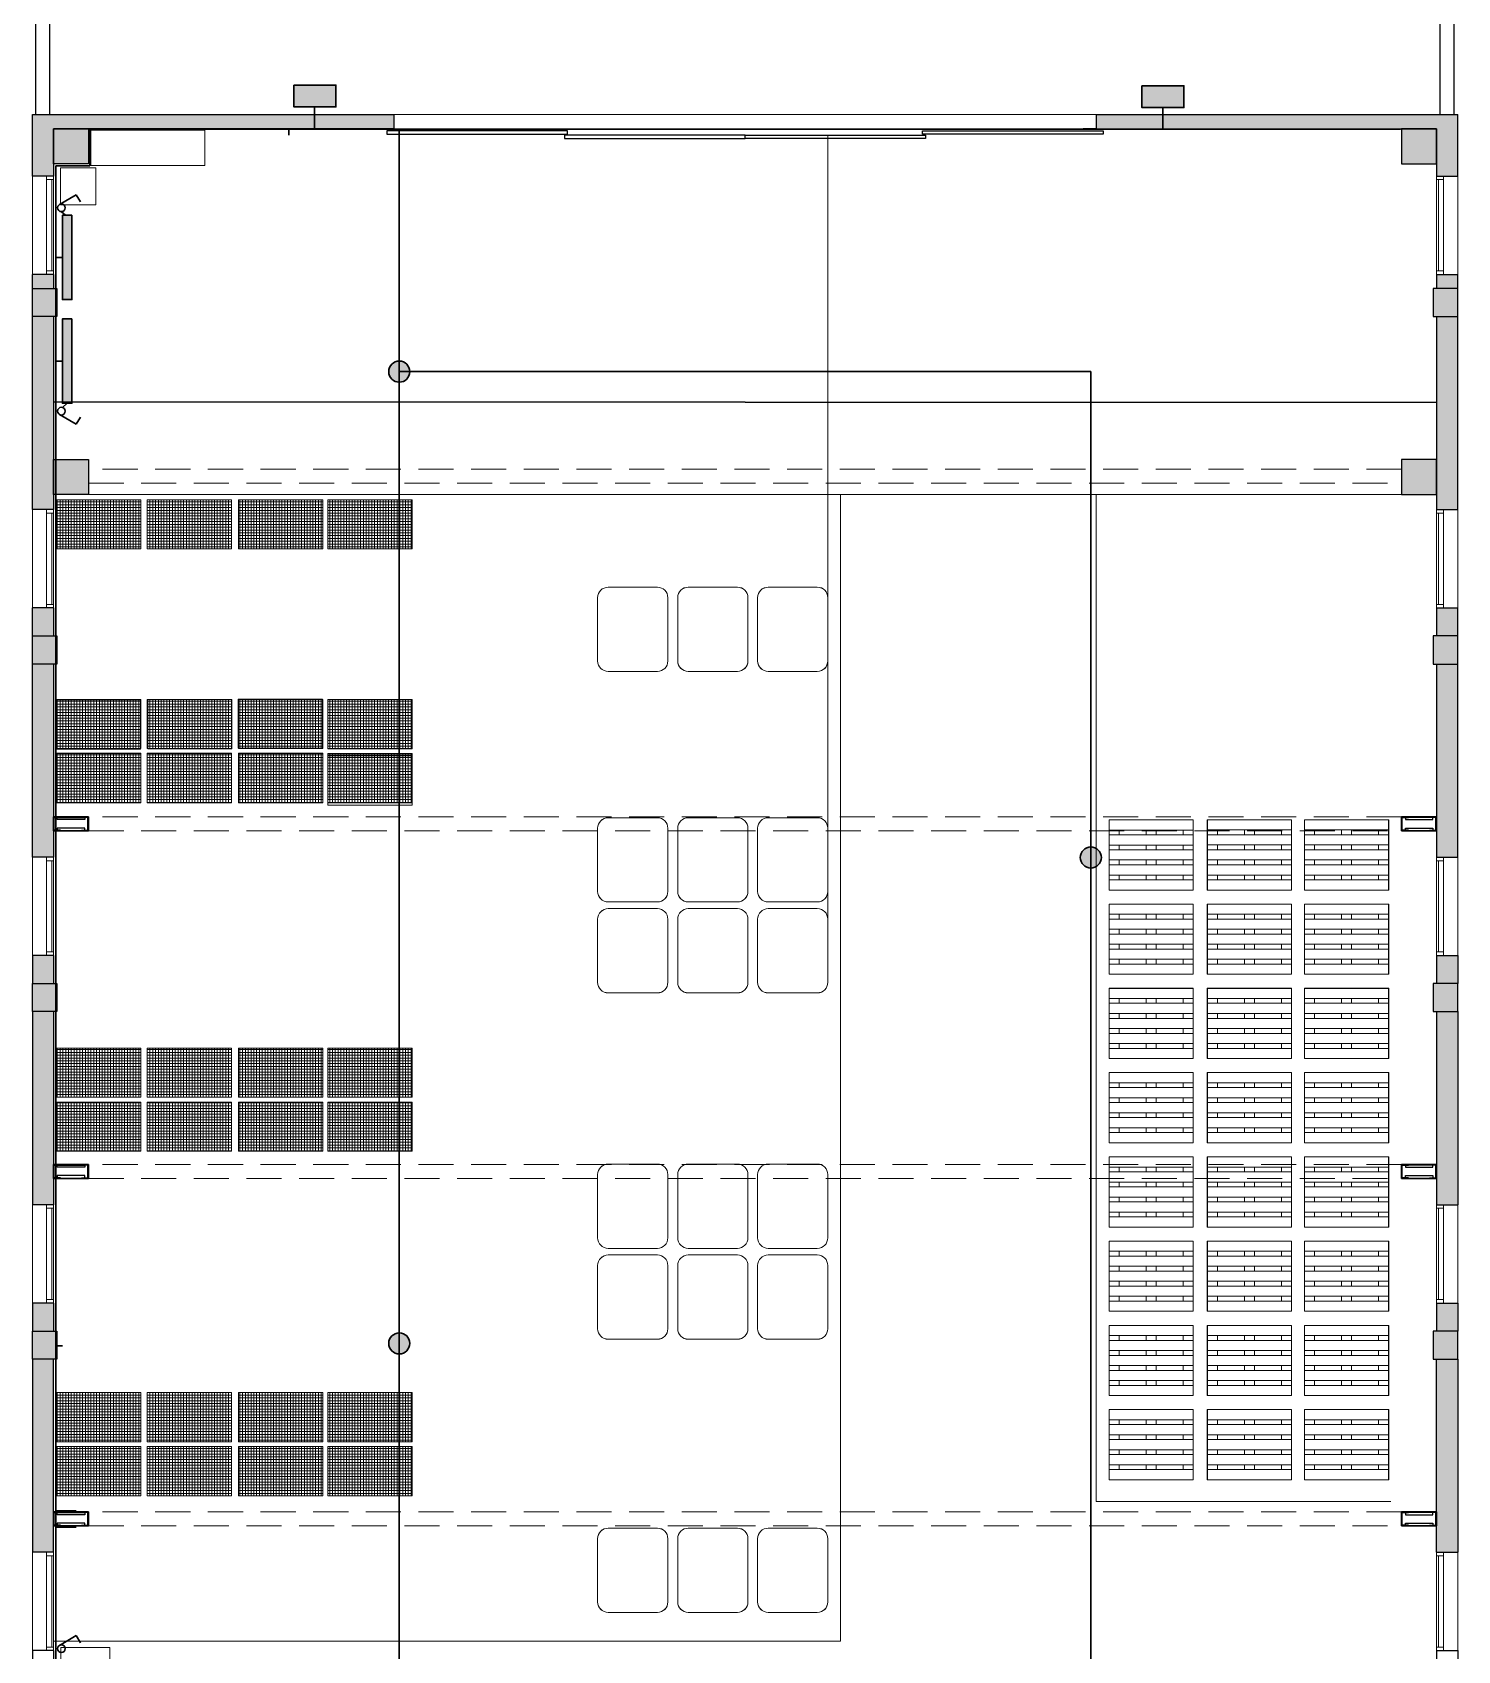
# Model space of a CAD drawing. Header units: millimetres. Extents: x 168.6 to 188.9, y 56.5 to 131.5.
# Drawn here: x 168.57 to 188.87, y 74.46 to 97.51 of the extents above; entities that cross this region are included whole.
import ezdxf

# ---------------------------------------------------------------- set-up
doc = ezdxf.new("R2010")
doc.units = ezdxf.units.MM
doc.linetypes.add('00-DTA-PLANTAS TIPO BASE$0$DASHED2', pattern=[0.375, 0.25, -0.125])
doc.linetypes.add('ACAD_ISO03W100', pattern=[30, 12, -18])
for name, color, linetype in [('000 - MUROS EXISTENTES', 6, 'Continuous'), ('000 - PORTON CORREDIZO', 2, 'Continuous'), ('Racks', 252, 'Continuous')]:
    doc.layers.add(name, color=color, linetype=linetype)
for name, color, linetype, lineweight in [('000 - PROYECCIONES EXISTENTES', 253, 'ACAD_ISO03W100', 0), ('000 ALE 01', 2, 'Continuous', 9), ('000 ALE HATCH', 253, 'Continuous', 0), ('HATCH_1', 254, 'Continuous', 0), ('INST  ELEC ILUM NUEVO', 10, 'Continuous', 30)]:
    doc.layers.add(name, color=color, linetype=linetype, lineweight=lineweight)
doc.layers.add('MOBILIARIO', color=8, linetype='Continuous', lineweight=0, true_color=0x808080)

# ---------------------------------------------------------------- blocks, each defined once
blk = doc.blocks.new('CARRO')
h = blk.add_hatch()
h.set_pattern_fill('_USER', color=256, scale=0.04, double=1, pattern_type=0)
h.set_pattern_definition([(0, (-275629.39597, -112305.056554), (0, 0.04), []), (90, (-275629.39597, -112305.056554), (-0.04, 0), [])])
h.paths.add_polyline_path([(0, 0.7), (1.2, 0.7), (1.2, 0), (0, 0)])
blk.add_lwpolyline([(0, 0.7), (1.2, 0.7), (1.2, 0), (0, 0), (0, 0.7)])
blk = doc.blocks.new('PALET 1000 1200')
at = {"layer": 'MOBILIARIO'}
for p, q in [((274043.622693, 112267.13449), (274043.691443, 112267.13449)), ((274043.622693, 112266.98949), (274043.691443, 112266.98949)), ((274043.836443, 112267.13449), (274043.905193, 112267.13449)), ((274043.836443, 112266.98949), (274043.905193, 112266.98949)), ((274044.050193, 112267.13449), (274044.118943, 112267.13449)), ((274044.050193, 112266.98949), (274044.118943, 112266.98949)), ((274044.263943, 112267.13449), (274044.332693, 112267.13449)), ((274044.263943, 112266.98949), (274044.332693, 112266.98949)), ((274043.622693, 112266.60699), (274043.691443, 112266.60699)), ((274043.836443, 112266.60699), (274043.905193, 112266.60699)), ((274044.050193, 112266.60699), (274044.118943, 112266.60699)), ((274044.263943, 112266.60699), (274044.332693, 112266.60699)), ((274043.622693, 112266.46199), (274043.691443, 112266.46199)), ((274043.836443, 112266.46199), (274043.905193, 112266.46199)), ((274044.050193, 112266.46199), (274044.118943, 112266.46199)), ((274044.263943, 112266.46199), (274044.332693, 112266.46199)), ((274043.622693, 112266.07949), (274043.691443, 112266.07949)), ((274043.622693, 112266.07949), (274043.622693, 112265.93449)), ((274043.836443, 112266.07949), (274043.905193, 112266.07949)), ((274044.050193, 112266.07949), (274044.118943, 112266.07949)), ((274044.263943, 112266.07949), (274044.332693, 112266.07949)), ((274043.622693, 112265.93449), (274043.691443, 112265.93449)), ((274043.836443, 112265.93449), (274043.905193, 112265.93449)), ((274044.050193, 112265.93449), (274044.118943, 112265.93449)), ((274044.263943, 112265.93449), (274044.332693, 112265.93449))]:
    blk.add_line(p, q, dxfattribs=at)
for points in [[(274043.477693, 112267.13449), (274043.622693, 112267.13449), (274043.622693, 112265.93449), (274043.477693, 112265.93449), (274043.477693, 112267.13449)], [(274043.836443, 112267.13449), (274043.691443, 112267.13449), (274043.691443, 112265.93449), (274043.836443, 112265.93449), (274043.836443, 112267.13449)], [(274043.905193, 112267.13449), (274044.050193, 112267.13449), (274044.050193, 112265.93449), (274043.905193, 112265.93449), (274043.905193, 112267.13449)], [(274044.118943, 112267.13449), (274044.263943, 112267.13449), (274044.263943, 112265.93449), (274044.118943, 112265.93449), (274044.118943, 112267.13449)], [(274044.332693, 112267.13449), (274044.477693, 112267.13449), (274044.477693, 112265.93449), (274044.332693, 112265.93449), (274044.332693, 112267.13449)]]:
    blk.add_lwpolyline(points, dxfattribs=at)
blk = doc.blocks.new('BIND')
at = {"layer": 'MOBILIARIO'}
for p, q in [((275629.498674, 112304.127984), (275630.398674, 112304.127984)), ((275629.348674, 112303.277984), (275629.348674, 112303.977984)), ((275630.548674, 112303.977984), (275630.548674, 112303.277984)), ((275630.398674, 112303.127984), (275629.498674, 112303.127984))]:
    blk.add_line(p, q, dxfattribs=at)
for centre, start, end in [((275629.498674, 112303.977984), 90, 180), ((275630.398674, 112303.977984), 0, 90), ((275629.498674, 112303.277984), 180, 270), ((275630.398674, 112303.277984), 270, 0)]:
    blk.add_arc(centre, 0.15, start, end, dxfattribs=at)

msp = doc.modelspace()

# ---------------------------------------------------------------- hatches: boundary and pattern name
at = {"layer": '000 ALE HATCH'}
h = msp.add_hatch(color=256, dxfattribs=at)
h.dxf.hatch_style = 1
h.paths.add_polyline_path([(168.72, 96.339), (168.72, 95.464), (168.87, 95.464), (168.87, 96.139), (169.37, 96.139), (173.72, 96.139), (173.72, 96.339)])
h.paths.add_polyline_path([(168.72, 96.339), (168.57, 96.339), (168.57, 95.464), (168.72, 95.464)])
h = msp.add_hatch(color=256, dxfattribs=at)
h.dxf.hatch_style = 1
h.paths.add_polyline_path([(188.87, 93.464), (188.57, 93.464), (188.57, 90.714), (188.87, 90.714)])
h.paths.add_polyline_path([(188.87, 93.864), (188.52, 93.864), (188.52, 93.464), (188.87, 93.464)])
h.paths.add_polyline_path([(188.87, 94.064), (188.57, 94.064), (188.57, 93.864), (188.87, 93.864)])
h.paths.add_polyline_path([(188.87, 96.339), (188.57, 96.339), (188.57, 95.464), (188.87, 95.464)])
h.paths.add_polyline_path([(188.57, 96.339), (183.72, 96.339), (183.72, 96.139), (188.57, 96.139)])
h = msp.add_hatch(color=256, dxfattribs=at)
h.dxf.hatch_style = 1
h.paths.add_polyline_path([(168.87, 96.139), (169.37, 96.139), (169.37, 95.639), (168.87, 95.639)])
h = msp.add_hatch(color=256, dxfattribs=at)
h.dxf.hatch_style = 1
h.paths.add_polyline_path([(188.07, 96.139), (188.57, 96.139), (188.57, 95.639), (188.07, 95.639)])
h = msp.add_hatch(color=256, dxfattribs=at)
h.dxf.hatch_style = 1
h.paths.add_polyline_path([(168.72, 93.864), (168.87, 93.864), (168.87, 94.064), (168.72, 94.064)])
h.paths.add_polyline_path([(168.72, 94.064), (168.57, 94.064), (168.57, 93.864), (168.72, 93.864)])
h.paths.add_polyline_path([(168.72, 93.864), (168.57, 93.864), (168.57, 93.464), (168.72, 93.464)])
h.paths.add_polyline_path([(168.72, 93.464), (168.92, 93.464), (168.92, 93.864), (168.72, 93.864)])
h.paths.add_polyline_path([(168.87, 93.464), (168.72, 93.464), (168.72, 90.714), (168.87, 90.714)])
h.paths.add_polyline_path([(168.57, 90.714), (168.72, 90.714), (168.72, 93.464), (168.57, 93.464)])
h = msp.add_hatch(color=256, dxfattribs=at)
h.dxf.hatch_style = 1
h.paths.add_polyline_path([(168.87, 91.429), (169.37, 91.429), (169.37, 90.929), (168.87, 90.929)])
h = msp.add_hatch(color=256, dxfattribs=at)
h.dxf.hatch_style = 1
h.paths.add_polyline_path([(188.07, 91.429), (188.57, 91.429), (188.57, 90.929), (188.07, 90.929)])
h = msp.add_hatch(color=256, dxfattribs=at)
h.dxf.hatch_style = 1
h.paths.add_polyline_path([(168.57, 88.514), (168.87, 88.514), (168.87, 85.764), (168.57, 85.764)])
h.paths.add_polyline_path([(168.57, 88.914), (168.92, 88.914), (168.92, 88.514), (168.57, 88.514)])
h.paths.add_polyline_path([(168.57, 89.314), (168.87, 89.314), (168.87, 88.914), (168.57, 88.914)])
h = msp.add_hatch(color=256, dxfattribs=at)
h.dxf.hatch_style = 1
h.paths.add_polyline_path([(188.57, 88.514), (188.87, 88.514), (188.87, 85.764), (188.57, 85.764)])
h.paths.add_polyline_path([(188.57, 88.914), (188.87, 88.914), (188.87, 88.514), (188.57, 88.514), (188.52, 88.514), (188.52, 88.914)])
h.paths.add_polyline_path([(188.57, 89.314), (188.87, 89.314), (188.87, 88.914), (188.57, 88.914)])
h = msp.add_hatch(color=256, dxfattribs=at)
h.dxf.hatch_style = 1
h.paths.add_polyline_path([(168.57, 83.564), (168.87, 83.564), (168.87, 80.814), (168.57, 80.814)])
h.paths.add_polyline_path([(168.57, 83.964), (168.92, 83.964), (168.92, 83.564), (168.57, 83.564)])
h.paths.add_polyline_path([(168.57, 84.364), (168.87, 84.364), (168.87, 83.964), (168.57, 83.964)])
h = msp.add_hatch(color=256, dxfattribs=at)
h.dxf.hatch_style = 1
h.paths.add_polyline_path([(188.57, 83.564), (188.87, 83.564), (188.87, 80.814), (188.57, 80.814)])
h.paths.add_polyline_path([(188.57, 83.964), (188.87, 83.964), (188.87, 83.564), (188.57, 83.564), (188.52, 83.564), (188.52, 83.964)])
h.paths.add_polyline_path([(188.57, 84.364), (188.87, 84.364), (188.87, 83.964), (188.57, 83.964)])
h = msp.add_hatch(color=256, dxfattribs=at)
h.dxf.hatch_style = 1
h.paths.add_polyline_path([(168.57, 78.614), (168.87, 78.614), (168.87, 75.864), (168.57, 75.864)])
h.paths.add_polyline_path([(168.57, 79.014), (168.92, 79.014), (168.92, 78.614), (168.57, 78.614)])
h.paths.add_polyline_path([(168.57, 79.414), (168.87, 79.414), (168.87, 79.014), (168.57, 79.014)])
h = msp.add_hatch(color=256, dxfattribs=at)
h.dxf.hatch_style = 1
h.paths.add_polyline_path([(188.57, 78.614), (188.87, 78.614), (188.87, 75.864), (188.57, 75.864)])
h.paths.add_polyline_path([(188.57, 79.014), (188.87, 79.014), (188.87, 78.614), (188.57, 78.614), (188.52, 78.614), (188.52, 79.014)])
h.paths.add_polyline_path([(188.57, 79.414), (188.87, 79.414), (188.87, 79.014), (188.57, 79.014)])
at = {"layer": 'INST  ELEC ILUM NUEVO'}
h = msp.add_hatch(color=256, dxfattribs=at)
h.dxf.hatch_style = 1
h.paths.add_polyline_path([(172.295, 96.761), (172.894, 96.761), (172.894, 96.449), (172.295, 96.449)])
h = msp.add_hatch(color=256, dxfattribs=at)
h.dxf.hatch_style = 1
h.paths.add_polyline_path([(184.373, 96.751), (184.972, 96.751), (184.972, 96.439), (184.373, 96.439)])
h = msp.add_hatch(color=256, dxfattribs=at)
h.dxf.hatch_style = 1
h.paths.add_polyline_path([(169.132, 94.905), (168.997, 94.905), (168.997, 93.705), (169.132, 93.705)])
h = msp.add_hatch(color=256, dxfattribs=at)
h.dxf.hatch_style = 1
h.paths.add_polyline_path([(169.132, 93.429), (168.997, 93.429), (168.997, 92.229), (169.132, 92.229)])
h = msp.add_hatch(color=256, dxfattribs=at)
h.dxf.hatch_style = 1
h.paths.add_polyline_path([(173.945, 92.679, 1), (173.645, 92.679, 1)])
h = msp.add_hatch(color=256, dxfattribs=at)
h.dxf.hatch_style = 1
h.paths.add_polyline_path([(183.795, 85.759, 1), (183.495, 85.759, 1)])
h = msp.add_hatch(color=256, dxfattribs=at)
h.dxf.hatch_style = 1
h.paths.add_polyline_path([(173.945, 78.839, 1), (173.645, 78.839, 1)])

# ---------------------------------------------------------------- linework, layer by layer
at = {"layer": '000 - MUROS EXISTENTES'}
for p, q in [((168.62, 96.339), (168.62, 131.539)), ((188.82, 96.339), (188.82, 131.539)), ((168.82, 96.339), (168.82, 131.339)), ((188.62, 96.339), (188.62, 131.339)), ((168.57, 96.339), (173.72, 96.339)), ((168.57, 95.464), (168.57, 96.339)), ((173.72, 96.339), (173.72, 96.139)), ((183.72, 96.339), (188.87, 96.339)), ((183.72, 96.339), (183.72, 96.139)), ((188.87, 95.464), (188.87, 96.339)), ((173.72, 96.139), (168.87, 96.139)), ((168.87, 96.139), (168.87, 95.464)), ((183.72, 96.139), (188.57, 96.139)), ((188.57, 96.139), (188.57, 95.464)), ((168.87, 95.464), (168.57, 95.464)), ((188.57, 95.464), (188.87, 95.464)), ((168.57, 90.714), (168.57, 94.064)), ((168.87, 94.064), (168.57, 94.064)), ((168.87, 94.064), (168.87, 93.864)), ((188.57, 94.064), (188.57, 93.864)), ((188.57, 94.064), (188.87, 94.064)), ((188.87, 90.714), (188.87, 94.064)), ((168.87, 93.464), (168.87, 90.714)), ((188.57, 93.464), (188.57, 90.714)), ((168.87, 90.714), (168.57, 90.714)), ((188.57, 90.714), (188.87, 90.714)), ((168.57, 85.764), (168.57, 89.314)), ((168.87, 89.314), (168.57, 89.314)), ((168.87, 89.314), (168.87, 88.914)), ((188.57, 89.314), (188.57, 88.914)), ((188.57, 89.314), (188.87, 89.314)), ((188.87, 85.764), (188.87, 89.314)), ((168.87, 88.514), (168.87, 85.764)), ((188.57, 88.514), (188.57, 85.764)), ((168.925, 86.299), (168.925, 86.329)), ((168.925, 86.329), (169.315, 86.329)), ((169.315, 86.299), (168.925, 86.299)), ((169.315, 86.329), (169.315, 86.299)), ((188.125, 86.329), (188.125, 86.299)), ((188.515, 86.329), (188.125, 86.329)), ((188.125, 86.299), (188.515, 86.299)), ((188.515, 86.299), (188.515, 86.329)), ((169.315, 86.179), (168.925, 86.179)), ((168.925, 86.179), (168.925, 86.149)), ((169.315, 86.149), (169.315, 86.179)), ((188.125, 86.149), (188.125, 86.179)), ((188.125, 86.179), (188.515, 86.179)), ((188.515, 86.179), (188.515, 86.149)), ((168.87, 85.764), (168.57, 85.764)), ((188.57, 85.764), (188.87, 85.764)), ((168.87, 84.364), (168.57, 84.364)), ((168.57, 84.364), (168.57, 83.964)), ((168.87, 84.364), (168.87, 83.964)), ((188.57, 84.364), (188.87, 84.364)), ((188.57, 84.364), (188.57, 83.964)), ((188.87, 84.364), (188.87, 83.964)), ((168.57, 83.564), (168.57, 80.814)), ((168.87, 83.564), (168.87, 80.814)), ((188.57, 83.564), (188.57, 80.814)), ((188.87, 83.564), (188.87, 80.814)), ((168.925, 81.349), (168.925, 81.379)), ((168.925, 81.379), (169.315, 81.379)), ((169.315, 81.379), (169.315, 81.349)), ((188.125, 81.379), (188.125, 81.349)), ((188.515, 81.379), (188.125, 81.379)), ((188.515, 81.349), (188.515, 81.379)), ((169.315, 81.349), (168.925, 81.349)), ((169.315, 81.229), (168.925, 81.229)), ((168.925, 81.229), (168.925, 81.199)), ((169.315, 81.199), (169.315, 81.229)), ((188.125, 81.349), (188.515, 81.349)), ((188.125, 81.199), (188.125, 81.229)), ((188.125, 81.229), (188.515, 81.229)), ((188.515, 81.229), (188.515, 81.199)), ((168.87, 80.814), (168.57, 80.814)), ((188.57, 80.814), (188.87, 80.814)), ((168.87, 79.414), (168.57, 79.414)), ((168.57, 79.414), (168.57, 79.014)), ((168.87, 79.414), (168.87, 79.014)), ((188.57, 79.414), (188.87, 79.414)), ((188.57, 79.414), (188.57, 79.014)), ((188.87, 79.414), (188.87, 79.014)), ((168.57, 78.614), (168.57, 75.864)), ((168.87, 75.864), (168.87, 78.614)), ((188.57, 75.864), (188.57, 78.614)), ((188.87, 78.614), (188.87, 75.864)), ((168.925, 76.399), (168.925, 76.429)), ((168.925, 76.429), (169.315, 76.429)), ((169.315, 76.399), (168.925, 76.399)), ((169.315, 76.429), (169.315, 76.399)), ((188.125, 76.429), (188.125, 76.399)), ((188.515, 76.429), (188.125, 76.429)), ((188.125, 76.399), (188.515, 76.399)), ((188.515, 76.399), (188.515, 76.429)), ((169.315, 76.279), (168.925, 76.279)), ((168.925, 76.279), (168.925, 76.249)), ((169.315, 76.249), (169.315, 76.279)), ((188.125, 76.249), (188.125, 76.279)), ((188.125, 76.279), (188.515, 76.279)), ((188.515, 76.279), (188.515, 76.249)), ((168.87, 75.864), (168.57, 75.864)), ((188.57, 75.864), (188.87, 75.864)), ((168.87, 74.464), (168.57, 74.464)), ((168.57, 74.464), (168.57, 74.064)), ((168.87, 74.464), (168.87, 74.064)), ((188.57, 74.464), (188.87, 74.464)), ((188.57, 74.464), (188.57, 74.064)), ((188.87, 74.464), (188.87, 74.064))]:
    msp.add_line(p, q, dxfattribs=at)
for points in [[(169.37, 96.139), (169.37, 95.639), (168.87, 95.639), (168.87, 96.139), (169.37, 96.139)], [(188.07, 96.139), (188.07, 95.639), (188.57, 95.639), (188.57, 96.139), (188.07, 96.139)], [(168.57, 93.464), (168.57, 93.864), (168.92, 93.864), (168.92, 93.464), (168.57, 93.464)], [(188.87, 93.464), (188.87, 93.864), (188.52, 93.864), (188.52, 93.464), (188.87, 93.464)], [(169.37, 91.429), (169.37, 90.929), (168.87, 90.929), (168.87, 91.429), (169.37, 91.429)], [(188.07, 91.429), (188.07, 90.929), (188.57, 90.929), (188.57, 91.429), (188.07, 91.429)], [(168.57, 88.514), (168.57, 88.914), (168.92, 88.914), (168.92, 88.514), (168.57, 88.514)], [(188.87, 88.514), (188.87, 88.914), (188.52, 88.914), (188.52, 88.514), (188.87, 88.514)], [(169.37, 86.339), (169.37, 86.139), (168.87, 86.139), (168.87, 86.339), (169.37, 86.339)], [(168.87, 86.339), (168.87, 86.139), (169.37, 86.139), (169.37, 86.339), (168.87, 86.339)], [(168.87, 86.339), (168.87, 86.139), (169.37, 86.139), (169.37, 86.339), (168.87, 86.339)], [(168.97, 86.139), (168.97, 86.149), (168.88, 86.149), (168.88, 86.329), (168.97, 86.329), (168.97, 86.339), (168.87, 86.339), (168.87, 86.139), (168.97, 86.139)], [(169.27, 86.139), (169.27, 86.149), (169.36, 86.149), (169.36, 86.329), (169.27, 86.329), (169.27, 86.339), (169.37, 86.339), (169.37, 86.139), (169.27, 86.139)], [(188.07, 86.339), (188.07, 86.139), (188.57, 86.139), (188.57, 86.339), (188.07, 86.339)], [(188.57, 86.339), (188.57, 86.139), (188.07, 86.139), (188.07, 86.339), (188.57, 86.339)], [(188.57, 86.339), (188.57, 86.139), (188.07, 86.139), (188.07, 86.339), (188.57, 86.339)], [(188.17, 86.139), (188.17, 86.149), (188.08, 86.149), (188.08, 86.329), (188.17, 86.329), (188.17, 86.339), (188.07, 86.339), (188.07, 86.139), (188.17, 86.139)], [(188.47, 86.139), (188.47, 86.149), (188.56, 86.149), (188.56, 86.329), (188.47, 86.329), (188.47, 86.339), (188.57, 86.339), (188.57, 86.139), (188.47, 86.139)], [(168.57, 83.564), (168.57, 83.964), (168.92, 83.964), (168.92, 83.564), (168.57, 83.564)], [(188.87, 83.564), (188.87, 83.964), (188.52, 83.964), (188.52, 83.564), (188.87, 83.564)], [(169.37, 81.389), (169.37, 81.189), (168.87, 81.189), (168.87, 81.389), (169.37, 81.389)], [(168.87, 81.389), (168.87, 81.189), (169.37, 81.189), (169.37, 81.389), (168.87, 81.389)], [(168.87, 81.389), (168.87, 81.189), (169.37, 81.189), (169.37, 81.389), (168.87, 81.389)], [(168.97, 81.189), (168.97, 81.199), (168.88, 81.199), (168.88, 81.379), (168.97, 81.379), (168.97, 81.389), (168.87, 81.389), (168.87, 81.189), (168.97, 81.189)], [(169.27, 81.189), (169.27, 81.199), (169.36, 81.199), (169.36, 81.379), (169.27, 81.379), (169.27, 81.389), (169.37, 81.389), (169.37, 81.189), (169.27, 81.189)], [(188.07, 81.389), (188.07, 81.189), (188.57, 81.189), (188.57, 81.389), (188.07, 81.389)], [(188.57, 81.389), (188.57, 81.189), (188.07, 81.189), (188.07, 81.389), (188.57, 81.389)], [(188.57, 81.389), (188.57, 81.189), (188.07, 81.189), (188.07, 81.389), (188.57, 81.389)], [(188.17, 81.189), (188.17, 81.199), (188.08, 81.199), (188.08, 81.379), (188.17, 81.379), (188.17, 81.389), (188.07, 81.389), (188.07, 81.189), (188.17, 81.189)], [(188.47, 81.189), (188.47, 81.199), (188.56, 81.199), (188.56, 81.379), (188.47, 81.379), (188.47, 81.389), (188.57, 81.389), (188.57, 81.189), (188.47, 81.189)], [(168.57, 78.614), (168.57, 79.014), (168.92, 79.014), (168.92, 78.614), (168.57, 78.614)], [(188.87, 78.614), (188.87, 79.014), (188.52, 79.014), (188.52, 78.614), (188.87, 78.614)], [(169.37, 76.439), (169.37, 76.239), (168.87, 76.239), (168.87, 76.439), (169.37, 76.439)], [(168.87, 76.439), (168.87, 76.239), (169.37, 76.239), (169.37, 76.439), (168.87, 76.439)], [(168.87, 76.439), (168.87, 76.239), (169.37, 76.239), (169.37, 76.439), (168.87, 76.439)], [(168.97, 76.239), (168.97, 76.249), (168.88, 76.249), (168.88, 76.429), (168.97, 76.429), (168.97, 76.439), (168.87, 76.439), (168.87, 76.239), (168.97, 76.239)], [(169.27, 76.239), (169.27, 76.249), (169.36, 76.249), (169.36, 76.429), (169.27, 76.429), (169.27, 76.439), (169.37, 76.439), (169.37, 76.239), (169.27, 76.239)], [(188.07, 76.439), (188.07, 76.239), (188.57, 76.239), (188.57, 76.439), (188.07, 76.439)], [(188.57, 76.439), (188.57, 76.239), (188.07, 76.239), (188.07, 76.439), (188.57, 76.439)], [(188.57, 76.439), (188.57, 76.239), (188.07, 76.239), (188.07, 76.439), (188.57, 76.439)], [(188.17, 76.239), (188.17, 76.249), (188.08, 76.249), (188.08, 76.429), (188.17, 76.429), (188.17, 76.439), (188.07, 76.439), (188.07, 76.239), (188.17, 76.239)], [(188.47, 76.239), (188.47, 76.249), (188.56, 76.249), (188.56, 76.429), (188.47, 76.429), (188.47, 76.439), (188.57, 76.439), (188.57, 76.239), (188.47, 76.239)]]:
    msp.add_lwpolyline(points, dxfattribs=at)
at = {"layer": '000 - PORTON CORREDIZO'}
for points in [[(173.62, 96.109), (173.62, 96.059), (176.19, 96.059), (176.19, 96.059), (176.19, 96.109), (173.62, 96.109)], [(183.82, 96.109), (183.82, 96.059), (181.25, 96.059), (181.25, 96.059), (181.25, 96.109), (183.82, 96.109)], [(176.15, 96.049), (176.15, 95.999), (178.72, 95.999), (178.72, 95.999), (178.72, 96.049), (176.15, 96.049)], [(181.29, 96.049), (181.29, 95.999), (178.72, 95.999), (178.72, 95.999), (178.72, 96.049), (181.29, 96.049)]]:
    msp.add_lwpolyline(points, dxfattribs=at)
at = {"layer": '000 - PROYECCIONES EXISTENTES'}
for p, q in [((173.72, 96.139), (178.874, 96.139)), ((179.901, 96.049), (179.901, 61.679))]:
    msp.add_line(p, q, dxfattribs=at)
at = {"layer": '000 - PROYECCIONES EXISTENTES', "linetype": '00-DTA-PLANTAS TIPO BASE$0$DASHED2', "ltscale": 2}
for p, q in [((188.07, 91.289), (169.37, 91.289)), ((169.37, 91.089), (188.07, 91.089)), ((188.07, 86.339), (169.37, 86.339)), ((169.37, 86.139), (188.07, 86.139)), ((188.07, 81.389), (169.37, 81.389)), ((169.37, 81.189), (188.07, 81.189)), ((188.07, 76.439), (169.37, 76.439)), ((169.37, 76.239), (188.07, 76.239))]:
    msp.add_line(p, q, dxfattribs=at)
at = {"layer": '000 ALE 01'}
for p, q in [((173.72, 96.339), (183.72, 96.339)), ((168.57, 95.464), (168.57, 94.064)), ((168.77, 95.414), (168.77, 95.464)), ((168.87, 95.464), (168.87, 95.414)), ((188.57, 95.464), (188.57, 95.414)), ((188.67, 95.414), (188.67, 95.464)), ((188.87, 95.464), (188.87, 94.064)), ((168.87, 95.414), (168.77, 95.414)), ((168.77, 94.114), (168.77, 95.414)), ((168.845, 95.414), (168.845, 94.114)), ((168.87, 95.414), (168.87, 94.114)), ((188.57, 95.414), (188.67, 95.414)), ((188.57, 95.414), (188.57, 94.114)), ((188.595, 95.414), (188.595, 94.114)), ((188.67, 94.114), (188.67, 95.414)), ((168.87, 94.114), (168.77, 94.114)), ((168.77, 94.114), (168.77, 94.064)), ((168.87, 94.064), (168.87, 94.114)), ((188.57, 94.064), (188.57, 94.114)), ((188.57, 94.114), (188.67, 94.114)), ((188.67, 94.114), (188.67, 94.064)), ((168.57, 90.714), (168.57, 89.314)), ((168.77, 90.664), (168.77, 90.714)), ((168.87, 90.664), (168.77, 90.664)), ((168.77, 89.364), (168.77, 90.664)), ((168.845, 90.664), (168.845, 89.364)), ((168.87, 90.714), (168.87, 90.664)), ((168.87, 90.664), (168.87, 89.364)), ((188.57, 90.714), (188.57, 90.664)), ((188.57, 90.664), (188.67, 90.664)), ((188.57, 90.664), (188.57, 89.364)), ((188.595, 90.664), (188.595, 89.364)), ((188.67, 90.664), (188.67, 90.714)), ((188.67, 89.364), (188.67, 90.664)), ((188.87, 90.714), (188.87, 89.314)), ((168.87, 89.364), (168.77, 89.364)), ((168.77, 89.364), (168.77, 89.314)), ((168.87, 89.314), (168.87, 89.364)), ((188.57, 89.314), (188.57, 89.364)), ((188.57, 89.364), (188.67, 89.364)), ((188.67, 89.364), (188.67, 89.314)), ((168.57, 85.764), (168.57, 84.364)), ((168.77, 85.714), (168.77, 85.764)), ((168.87, 85.764), (168.87, 85.714)), ((188.57, 85.764), (188.57, 85.714)), ((188.67, 85.714), (188.67, 85.764)), ((188.87, 85.764), (188.87, 84.364)), ((168.87, 85.714), (168.77, 85.714)), ((168.77, 84.414), (168.77, 85.714)), ((168.845, 85.714), (168.845, 84.414)), ((168.87, 85.714), (168.87, 84.414)), ((188.57, 85.714), (188.67, 85.714)), ((188.57, 85.714), (188.57, 84.414)), ((188.595, 85.714), (188.595, 84.414)), ((188.67, 84.414), (188.67, 85.714)), ((168.87, 84.414), (168.77, 84.414)), ((168.77, 84.414), (168.77, 84.364)), ((168.87, 84.364), (168.87, 84.414)), ((188.57, 84.364), (188.57, 84.414)), ((188.57, 84.414), (188.67, 84.414)), ((188.67, 84.414), (188.67, 84.364)), ((168.57, 80.814), (168.57, 79.414)), ((168.77, 80.764), (168.77, 80.814)), ((168.87, 80.764), (168.77, 80.764)), ((168.77, 79.464), (168.77, 80.764)), ((168.845, 80.764), (168.845, 79.464)), ((168.87, 80.814), (168.87, 80.764)), ((168.87, 80.764), (168.87, 79.464)), ((188.57, 80.814), (188.57, 80.764)), ((188.57, 80.764), (188.67, 80.764)), ((188.57, 80.764), (188.57, 79.464)), ((188.595, 80.764), (188.595, 79.464)), ((188.67, 80.764), (188.67, 80.814)), ((188.67, 79.464), (188.67, 80.764)), ((188.87, 80.814), (188.87, 79.414)), ((168.87, 79.464), (168.77, 79.464)), ((168.77, 79.464), (168.77, 79.414)), ((168.87, 79.414), (168.87, 79.464)), ((188.57, 79.414), (188.57, 79.464)), ((188.57, 79.464), (188.67, 79.464)), ((188.67, 79.464), (188.67, 79.414)), ((168.57, 75.864), (168.57, 74.464)), ((168.77, 75.814), (168.77, 75.864)), ((168.87, 75.864), (168.87, 75.814)), ((188.57, 75.864), (188.57, 75.814)), ((188.67, 75.814), (188.67, 75.864)), ((188.87, 75.864), (188.87, 74.464)), ((168.87, 75.814), (168.77, 75.814)), ((168.77, 74.514), (168.77, 75.814)), ((168.845, 75.814), (168.845, 74.514)), ((168.87, 75.814), (168.87, 74.514)), ((188.57, 75.814), (188.67, 75.814)), ((188.57, 75.814), (188.57, 74.514)), ((188.595, 75.814), (188.595, 74.514)), ((188.67, 74.514), (188.67, 75.814)), ((168.87, 74.514), (168.77, 74.514)), ((168.77, 74.514), (168.77, 74.464)), ((168.87, 74.464), (168.87, 74.514)), ((188.57, 74.464), (188.57, 74.514)), ((188.57, 74.514), (188.67, 74.514)), ((188.67, 74.514), (188.67, 74.464))]:
    msp.add_line(p, q, dxfattribs=at)
at = {"layer": 'HATCH_1', "linetype": 'ByBlock'}
for p, q in [((169.37, 90.929), (188.07, 90.929)), ((180.08, 90.929), (180.08, 74.598)), ((168.87, 74.598), (180.08, 74.598))]:
    msp.add_line(p, q, dxfattribs=at)
at = {"layer": 'HATCH_1'}
for p, q in [((183.721, 90.929), (183.721, 76.589)), ((183.721, 76.589), (187.92, 76.589))]:
    msp.add_line(p, q, dxfattribs=at)
at = {"layer": 'INST  ELEC ILUM NUEVO'}
for p, q in [((172.589, 96.133), (172.589, 96.449)), ((184.669, 96.133), (184.669, 96.449)), ((169.389, 95.611), (169.389, 96.133)), ((169.389, 96.133), (188.056, 96.133)), ((172.223, 96.133), (172.223, 96.049)), ((173.795, 92.679), (173.795, 96.133)), ((168.904, 61.299), (168.904, 95.611)), ((168.904, 95.611), (169.389, 95.611)), ((168.954, 95.059), (169.195, 95.198)), ((169.195, 95.198), (169.253, 95.097)), ((168.983, 94.957), (169.041, 94.905)), ((168.997, 94.305), (168.904, 94.305)), ((168.997, 92.828), (168.904, 92.828)), ((173.795, 92.679), (173.795, 61.56)), ((173.795, 92.679), (183.645, 92.679)), ((183.645, 92.679), (183.645, 64.999)), ((168.998, 92.169), (169.064, 92.229)), ((168.954, 92.069), (169.195, 91.931)), ((169.195, 91.931), (169.253, 92.031)), ((168.904, 78.803), (168.999, 78.803)), ((169.195, 76.454), (168.904, 76.454)), ((169.195, 76.223), (168.904, 76.223)), ((168.954, 74.539), (169.195, 74.678)), ((169.195, 74.678), (169.253, 74.577))]:
    msp.add_line(p, q, dxfattribs=at)
for points in [[(172.295, 96.761), (172.894, 96.761), (172.894, 96.449), (172.295, 96.449)], [(184.373, 96.751), (184.972, 96.751), (184.972, 96.439), (184.373, 96.439)], [(169.132, 94.905), (169.132, 93.705), (168.997, 93.705), (168.997, 94.905)], [(169.132, 93.429), (169.132, 92.229), (168.997, 92.229), (168.997, 93.429)]]:
    msp.add_lwpolyline(points, close=True, dxfattribs=at)
for centre, radius in [((168.983, 95.012), 0.0548), ((173.795, 92.679), 0.15), ((168.983, 92.116), 0.0548), ((183.645, 85.759), 0.15), ((173.795, 78.839), 0.15), ((168.983, 74.492), 0.0548)]:
    msp.add_circle(centre, radius, dxfattribs=at)
at = {"layer": 'MOBILIARIO', "color": 10}
for p, q in [((176.621, 89.459), (176.621, 88.559)), ((177.471, 89.609), (176.771, 89.609)), ((177.621, 88.559), (177.621, 89.459)), ((177.761, 89.459), (177.761, 88.559)), ((178.611, 89.609), (177.911, 89.609)), ((178.761, 88.559), (178.761, 89.459)), ((178.899, 89.459), (178.899, 88.559)), ((179.749, 89.609), (179.049, 89.609)), ((179.899, 88.559), (179.899, 89.459)), ((176.771, 88.409), (177.471, 88.409)), ((177.911, 88.409), (178.611, 88.409)), ((179.049, 88.409), (179.749, 88.409)), ((177.471, 86.326), (176.771, 86.326)), ((178.611, 86.326), (177.911, 86.326)), ((179.749, 86.326), (179.049, 86.326)), ((176.621, 86.176), (176.621, 85.276)), ((177.621, 85.276), (177.621, 86.176)), ((177.761, 86.176), (177.761, 85.276)), ((178.761, 85.276), (178.761, 86.176)), ((178.899, 86.176), (178.899, 85.276)), ((179.899, 85.276), (179.899, 86.176)), ((176.771, 85.126), (177.471, 85.126)), ((177.911, 85.126), (178.611, 85.126)), ((179.049, 85.126), (179.749, 85.126)), ((176.621, 84.881), (176.621, 83.981)), ((177.471, 85.031), (176.771, 85.031)), ((177.621, 83.981), (177.621, 84.881)), ((177.761, 84.881), (177.761, 83.981)), ((178.611, 85.031), (177.911, 85.031)), ((178.761, 83.981), (178.761, 84.881)), ((178.899, 84.881), (178.899, 83.981)), ((179.749, 85.031), (179.049, 85.031)), ((179.899, 83.981), (179.899, 84.881)), ((176.771, 83.831), (177.471, 83.831)), ((177.911, 83.831), (178.611, 83.831)), ((179.049, 83.831), (179.749, 83.831)), ((177.471, 81.393), (176.771, 81.393)), ((178.611, 81.393), (177.911, 81.393)), ((179.749, 81.393), (179.049, 81.393)), ((176.621, 81.243), (176.621, 80.343)), ((177.621, 80.343), (177.621, 81.243)), ((177.761, 81.243), (177.761, 80.343)), ((178.761, 80.343), (178.761, 81.243)), ((178.899, 81.243), (178.899, 80.343)), ((179.899, 80.343), (179.899, 81.243)), ((176.771, 80.193), (177.471, 80.193)), ((177.471, 80.099), (176.771, 80.099)), ((177.911, 80.193), (178.611, 80.193)), ((178.611, 80.099), (177.911, 80.099)), ((179.049, 80.193), (179.749, 80.193)), ((179.749, 80.099), (179.049, 80.099)), ((176.621, 79.949), (176.621, 79.049)), ((177.621, 79.049), (177.621, 79.949)), ((177.761, 79.949), (177.761, 79.049)), ((178.761, 79.049), (178.761, 79.949)), ((178.899, 79.949), (178.899, 79.049)), ((179.899, 79.049), (179.899, 79.949)), ((176.771, 78.899), (177.471, 78.899)), ((177.911, 78.899), (178.611, 78.899)), ((179.049, 78.899), (179.749, 78.899)), ((176.621, 76.058), (176.621, 75.158)), ((177.471, 76.208), (176.771, 76.208)), ((177.621, 75.158), (177.621, 76.058)), ((177.761, 76.058), (177.761, 75.158)), ((178.611, 76.208), (177.911, 76.208)), ((178.761, 75.158), (178.761, 76.058)), ((178.899, 76.058), (178.899, 75.158)), ((179.749, 76.208), (179.049, 76.208)), ((179.899, 75.158), (179.899, 76.058)), ((176.771, 75.008), (177.471, 75.008)), ((177.911, 75.008), (178.611, 75.008)), ((179.049, 75.008), (179.749, 75.008))]:
    msp.add_line(p, q, dxfattribs=at)
at = {"layer": 'MOBILIARIO'}
for p, q in [((183.905, 86.151), (183.905, 86.082)), ((184.05, 86.151), (183.905, 86.151)), ((184.05, 86.151), (184.05, 86.082)), ((184.432, 86.151), (184.432, 86.082)), ((184.577, 86.151), (184.577, 86.082)), ((184.96, 86.151), (184.96, 86.082)), ((185.105, 86.151), (185.105, 86.082)), ((183.905, 85.937), (183.905, 85.869)), ((184.05, 85.937), (184.05, 85.869)), ((184.432, 85.937), (184.432, 85.869)), ((184.577, 85.937), (184.577, 85.869)), ((184.96, 85.937), (184.96, 85.869)), ((185.105, 85.937), (185.105, 85.869)), ((183.905, 85.724), (183.905, 85.655)), ((183.905, 85.51), (183.905, 85.441)), ((184.05, 85.724), (184.05, 85.655)), ((184.05, 85.51), (184.05, 85.441)), ((184.432, 85.724), (184.432, 85.655)), ((184.432, 85.51), (184.432, 85.441)), ((184.577, 85.724), (184.577, 85.655)), ((184.577, 85.51), (184.577, 85.441)), ((184.96, 85.724), (184.96, 85.655)), ((184.96, 85.51), (184.96, 85.441)), ((185.105, 85.724), (185.105, 85.655)), ((185.105, 85.51), (185.105, 85.441))]:
    msp.add_line(p, q, dxfattribs=at)
at = {"layer": 'MOBILIARIO', "color": 10}
for points in [[(171.025, 95.614), (169.403, 95.614), (169.403, 96.119), (171.025, 96.119)], [(168.97, 95.58), (169.473, 95.58), (169.473, 95.056), (168.97, 95.056)], [(168.915, 90.855), (170.115, 90.855), (170.115, 90.155), (168.915, 90.155)], [(170.207, 90.855), (171.407, 90.855), (171.407, 90.155), (170.207, 90.155)], [(171.505, 90.855), (172.705, 90.855), (172.705, 90.155), (171.505, 90.155)], [(172.777, 90.855), (173.977, 90.855), (173.977, 90.155), (172.777, 90.155)], [(168.909, 88.004), (170.109, 88.004), (170.109, 87.304), (168.909, 87.304)], [(170.212, 88.009), (171.412, 88.009), (171.412, 87.309), (170.212, 87.309)], [(171.503, 88.016), (172.703, 88.016), (172.703, 87.316), (171.503, 87.316)], [(172.78, 88.008), (173.98, 88.008), (173.98, 87.308), (172.78, 87.308)], [(168.915, 87.243), (170.115, 87.243), (170.115, 86.543), (168.915, 86.543)], [(170.207, 87.243), (171.407, 87.243), (171.407, 86.543), (170.207, 86.543)], [(171.505, 87.243), (172.705, 87.243), (172.705, 86.543), (171.505, 86.543)], [(172.777, 87.206), (173.977, 87.206), (173.977, 86.506), (172.777, 86.506)], [(183.905, 86.296), (185.105, 86.296), (185.105, 85.296), (183.905, 85.296)], [(185.305, 86.296), (186.505, 86.296), (186.505, 85.296), (185.305, 85.296)], [(186.687, 86.296), (187.887, 86.296), (187.887, 85.296), (186.687, 85.296)], [(183.905, 85.096), (185.105, 85.096), (185.105, 84.096), (183.905, 84.096)], [(185.305, 85.096), (186.505, 85.096), (186.505, 84.096), (185.305, 84.096)], [(186.687, 85.096), (187.887, 85.096), (187.887, 84.096), (186.687, 84.096)], [(183.905, 83.896), (185.105, 83.896), (185.105, 82.896), (183.905, 82.896)], [(185.305, 83.896), (186.505, 83.896), (186.505, 82.896), (185.305, 82.896)], [(186.687, 83.896), (187.887, 83.896), (187.887, 82.896), (186.687, 82.896)], [(168.915, 83.045), (170.115, 83.045), (170.115, 82.345), (168.915, 82.345)], [(170.207, 83.045), (171.407, 83.045), (171.407, 82.345), (170.207, 82.345)], [(171.505, 83.045), (172.705, 83.045), (172.705, 82.345), (171.505, 82.345)], [(172.777, 83.045), (173.977, 83.045), (173.977, 82.345), (172.777, 82.345)], [(183.905, 82.696), (185.105, 82.696), (185.105, 81.696), (183.905, 81.696)], [(185.305, 82.696), (186.505, 82.696), (186.505, 81.696), (185.305, 81.696)], [(186.687, 82.696), (187.887, 82.696), (187.887, 81.696), (186.687, 81.696)], [(168.915, 82.275), (170.115, 82.275), (170.115, 81.575), (168.915, 81.575)], [(170.207, 82.275), (171.407, 82.275), (171.407, 81.575), (170.207, 81.575)], [(171.505, 82.275), (172.705, 82.275), (172.705, 81.575), (171.505, 81.575)], [(172.777, 82.275), (173.977, 82.275), (173.977, 81.575), (172.777, 81.575)], [(183.905, 81.496), (185.105, 81.496), (185.105, 80.496), (183.905, 80.496)], [(185.305, 81.496), (186.505, 81.496), (186.505, 80.496), (185.305, 80.496)], [(186.687, 81.496), (187.887, 81.496), (187.887, 80.496), (186.687, 80.496)], [(183.905, 80.296), (185.105, 80.296), (185.105, 79.296), (183.905, 79.296)], [(185.305, 80.296), (186.505, 80.296), (186.505, 79.296), (185.305, 79.296)], [(186.687, 80.296), (187.887, 80.296), (187.887, 79.296), (186.687, 79.296)], [(183.905, 79.096), (185.105, 79.096), (185.105, 78.096), (183.905, 78.096)], [(185.305, 79.096), (186.505, 79.096), (186.505, 78.096), (185.305, 78.096)], [(186.687, 79.096), (187.887, 79.096), (187.887, 78.096), (186.687, 78.096)], [(168.915, 78.139), (170.115, 78.139), (170.115, 77.439), (168.915, 77.439)], [(170.207, 78.139), (171.407, 78.139), (171.407, 77.439), (170.207, 77.439)], [(171.505, 78.139), (172.705, 78.139), (172.705, 77.439), (171.505, 77.439)], [(172.777, 78.139), (173.977, 78.139), (173.977, 77.439), (172.777, 77.439)], [(183.905, 77.896), (185.105, 77.896), (185.105, 76.896), (183.905, 76.896)], [(185.305, 77.896), (186.505, 77.896), (186.505, 76.896), (185.305, 76.896)], [(186.687, 77.896), (187.887, 77.896), (187.887, 76.896), (186.687, 76.896)], [(168.915, 77.369), (170.115, 77.369), (170.115, 76.669), (168.915, 76.669)], [(170.207, 77.369), (171.407, 77.369), (171.407, 76.669), (170.207, 76.669)], [(171.505, 77.369), (172.705, 77.369), (172.705, 76.669), (171.505, 76.669)], [(172.777, 77.369), (173.977, 77.369), (173.977, 76.669), (172.777, 76.669)], [(169.675, 73.11), (168.975, 73.11), (168.975, 74.51), (169.675, 74.51)]]:
    msp.add_lwpolyline(points, close=True, dxfattribs=at)
at = {"layer": 'MOBILIARIO'}
for points in [[(185.105, 86.296), (185.105, 86.151), (183.905, 86.151), (183.905, 86.296), (185.105, 86.296)], [(185.105, 85.937), (185.105, 86.082), (183.905, 86.082), (183.905, 85.937), (185.105, 85.937)], [(185.105, 85.869), (185.105, 85.724), (183.905, 85.724), (183.905, 85.869), (185.105, 85.869)], [(185.105, 85.655), (185.105, 85.51), (183.905, 85.51), (183.905, 85.655), (185.105, 85.655)], [(185.105, 85.441), (185.105, 85.296), (183.905, 85.296), (183.905, 85.441), (185.105, 85.441)]]:
    msp.add_lwpolyline(points, dxfattribs=at)
at = {"layer": 'MOBILIARIO', "color": 10}
for centre, start, end in [((176.771, 89.459), 90, 180), ((177.471, 89.459), 0, 90), ((177.911, 89.459), 90, 180), ((178.611, 89.459), 0, 90), ((179.049, 89.459), 90, 180), ((179.749, 89.459), 0, 90), ((176.771, 88.559), 180, 270), ((177.471, 88.559), 270, 0), ((177.911, 88.559), 180, 270), ((178.611, 88.559), 270, 0), ((179.049, 88.559), 180, 270), ((179.749, 88.559), 270, 0), ((176.771, 86.176), 90, 180), ((177.471, 86.176), 0, 90), ((177.911, 86.176), 90, 180), ((178.611, 86.176), 0, 90), ((179.049, 86.176), 90, 180), ((179.749, 86.176), 0, 90), ((176.771, 85.276), 180, 270), ((177.471, 85.276), 270, 0), ((177.911, 85.276), 180, 270), ((178.611, 85.276), 270, 0), ((179.049, 85.276), 180, 270), ((179.749, 85.276), 270, 0), ((176.771, 84.881), 90, 180), ((177.471, 84.881), 0, 90), ((177.911, 84.881), 90, 180), ((178.611, 84.881), 0, 90), ((179.049, 84.881), 90, 180), ((179.749, 84.881), 0, 90), ((176.771, 83.981), 180, 270), ((177.471, 83.981), 270, 0), ((177.911, 83.981), 180, 270), ((178.611, 83.981), 270, 0), ((179.049, 83.981), 180, 270), ((179.749, 83.981), 270, 0), ((176.771, 81.243), 90, 180), ((177.471, 81.243), 0, 90), ((177.911, 81.243), 90, 180), ((178.611, 81.243), 0, 90), ((179.049, 81.243), 90, 180), ((179.749, 81.243), 0, 90), ((176.771, 80.343), 180, 270), ((177.471, 80.343), 270, 0), ((177.911, 80.343), 180, 270), ((178.611, 80.343), 270, 0), ((179.049, 80.343), 180, 270), ((179.749, 80.343), 270, 0), ((176.771, 79.949), 90, 180), ((177.471, 79.949), 0, 90), ((177.911, 79.949), 90, 180), ((178.611, 79.949), 0, 90), ((179.049, 79.949), 90, 180), ((179.749, 79.949), 0, 90), ((176.771, 79.049), 180, 270), ((177.471, 79.049), 270, 0), ((177.911, 79.049), 180, 270), ((178.611, 79.049), 270, 0), ((179.049, 79.049), 180, 270), ((179.749, 79.049), 270, 0), ((176.771, 76.058), 90, 180), ((177.471, 76.058), 0, 90), ((177.911, 76.058), 90, 180), ((178.611, 76.058), 0, 90), ((179.049, 76.058), 90, 180), ((179.749, 76.058), 0, 90), ((176.771, 75.158), 180, 270), ((177.471, 75.158), 270, 0), ((177.911, 75.158), 180, 270), ((178.611, 75.158), 270, 0), ((179.049, 75.158), 180, 270), ((179.749, 75.158), 270, 0)]:
    msp.add_arc(centre, 0.15, start, end, dxfattribs=at)
at = {"layer": 'Racks'}
for p, q in [((183.72, 96.139), (183.535, 96.139)), ((178.72, 92.246), (168.87, 92.246)), ((178.72, 92.246), (188.57, 92.246))]:
    msp.add_line(p, q, dxfattribs=at)

# ---------------------------------------------------------------- block references
at = {"layer": 'MOBILIARIO'}
for p in [(168.915, 90.155), (170.207, 90.155), (171.505, 90.155), (172.777, 90.155), (168.915, 87.31), (170.207, 87.31), (171.505, 87.31), (172.777, 87.31), (168.915, 86.54), (170.207, 86.54), (171.505, 86.54), (172.777, 86.54), (168.915, 82.345), (170.207, 82.345), (171.505, 82.345), (172.777, 82.345), (168.915, 81.575), (170.207, 81.575), (171.505, 81.575), (172.777, 81.575), (168.915, 77.439), (170.207, 77.439), (171.505, 77.439), (172.777, 77.439), (168.915, 76.669), (170.207, 76.669), (171.505, 76.669), (172.777, 76.669)]:
    msp.add_blockref('CARRO', p, dxfattribs=at)
at = {"layer": 'MOBILIARIO', "xscale": -1, "rotation": 270}
for p in [(-112125.367, -275540.939), (-112124.229, -275540.939), (-112126.507, -275544.223), (-112125.367, -275544.223), (-112124.229, -275544.223), (-112126.507, -275545.517), (-112125.367, -275545.517), (-112124.229, -275545.517), (-112126.507, -275549.156), (-112125.367, -275549.156), (-112124.229, -275549.156), (-112126.507, -275550.45), (-112125.367, -275550.45), (-112124.229, -275550.45), (-112126.507, -275554.341), (-112125.367, -275554.341), (-112124.229, -275554.341)]:
    msp.add_blockref('BIND', p, dxfattribs=at)
at = {"layer": 'MOBILIARIO', "rotation": 270}
for p in [(-112080.63, 274129.774), (-112079.247, 274129.774), (-112082.03, 274128.574), (-112080.63, 274128.574), (-112079.247, 274128.574), (-112082.03, 274127.374), (-112080.63, 274127.374), (-112079.247, 274127.374), (-112082.03, 274126.174), (-112080.63, 274126.174), (-112079.247, 274126.174), (-112082.03, 274124.974), (-112080.63, 274124.974), (-112079.247, 274124.974), (-112082.03, 274123.774), (-112080.63, 274123.774), (-112079.247, 274123.774), (-112082.03, 274122.574), (-112080.63, 274122.574), (-112079.247, 274122.574), (-112082.03, 274121.374), (-112080.63, 274121.374), (-112079.247, 274121.374)]:
    msp.add_blockref('PALET 1000 1200', p, dxfattribs=at)

doc.saveas('drawing.dxf')
